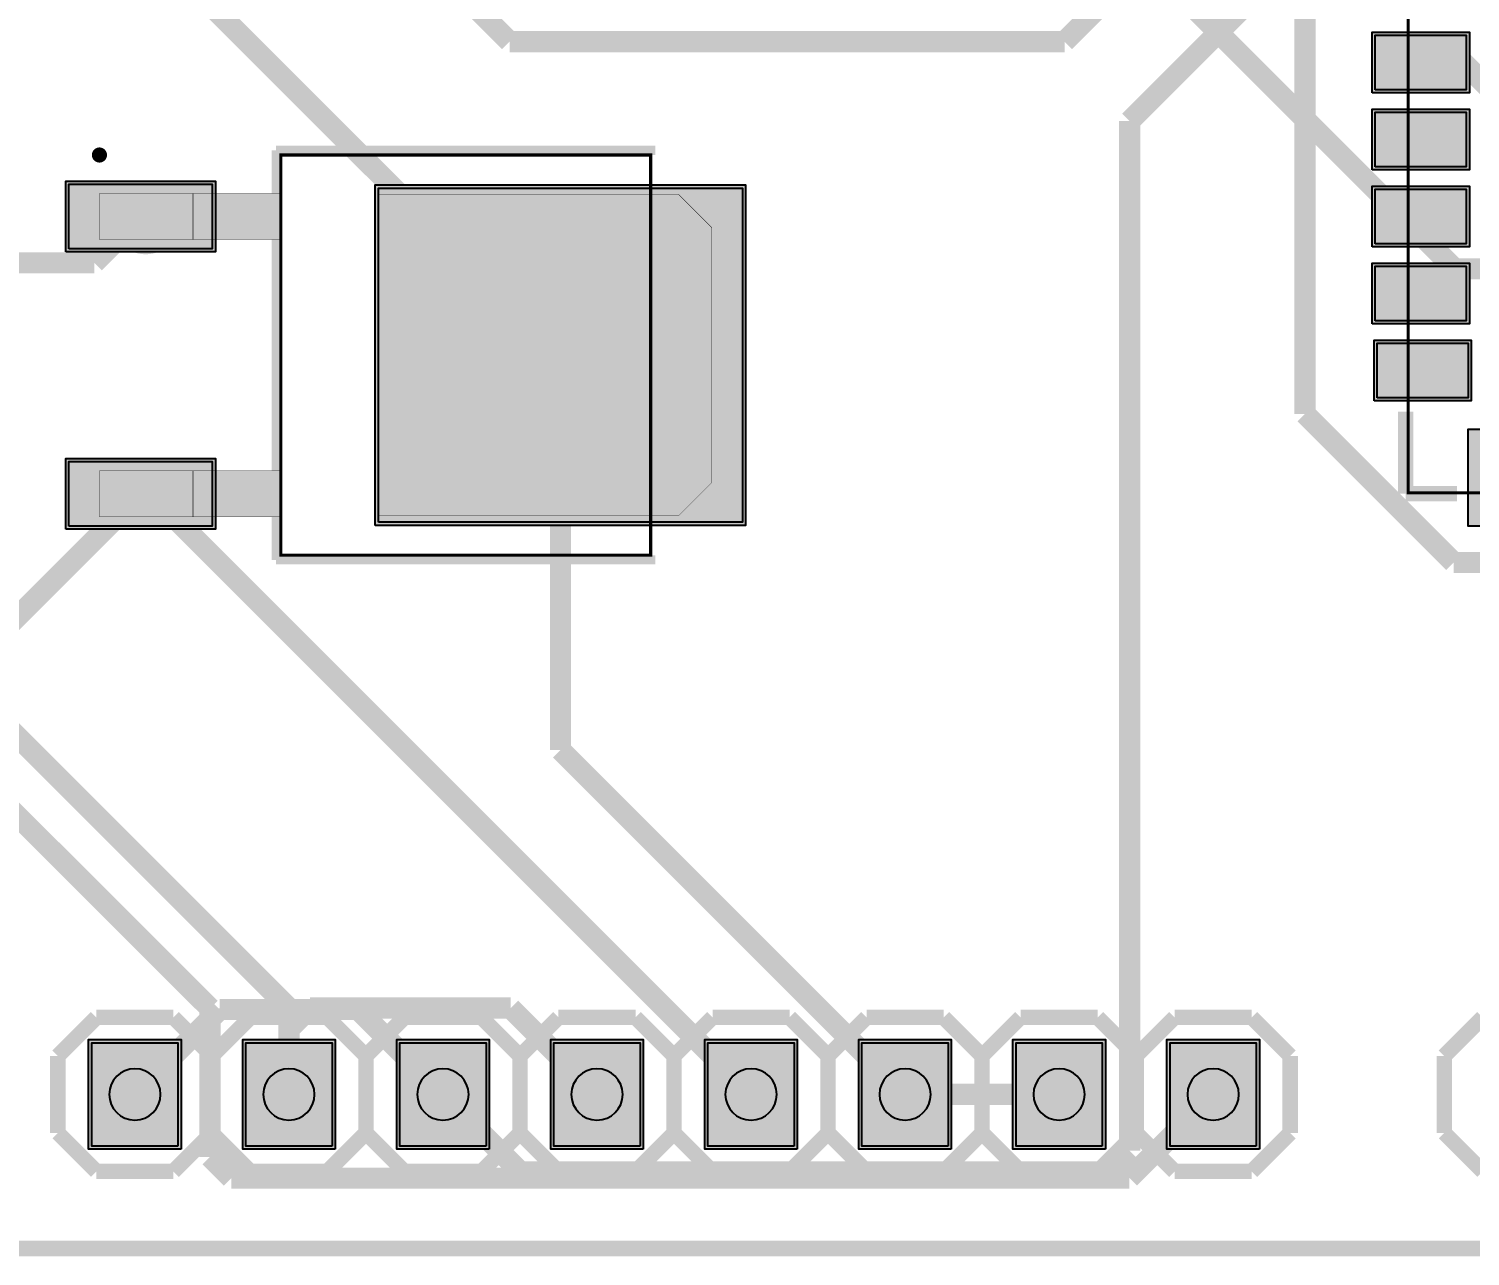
# Model space of a CAD drawing. Header units: millimetres. Extents: x 3.4 to 79.3, y -57 to -2.3.
# Drawn here: x 29.75 to 53.51, y -57.02 to -36.78 of the extents above; entities that cross this region are included whole.
import ezdxf

# ---------------------------------------------------------------- set-up
doc = ezdxf.new("R2010")
doc.units = ezdxf.units.MM
doc.header["$MEASUREMENT"] = 0
for name, color, linetype, true_color in [('Board-Outline-Layer', 7, 'Continuous', 0xff00ff), ('Bottom-Layer', 7, 'Continuous', 0x0000ff), ('Bottom-Paste-Mask-Layer', 7, 'Continuous', 0x800000), ('Bottom-Solder-Mask-Layer', 7, 'Continuous', 0xaa00ff), ('Component-Marking-Layer', 7, 'Continuous', 0x66ffcc), ('Component-Shape-Layer', 7, 'Continuous', 0x00cccc), ('Document-Layer', 7, 'Continuous', 0xffffff), ('Hole-Layer', 7, 'Continuous', 0x222222), ('Multi-Layer', 7, 'Continuous', 0xc0c0c0), ('Pin-Floating-Layer', 7, 'Continuous', 0xff99ff), ('Pin-Soldering-Layer', 7, 'Continuous', 0xcc9999), ('Top-Layer', 7, 'Continuous', 0xff0000), ('Top-Paste-Mask-Layer', 7, 'Continuous', 0x808080), ('Top-Silkscreen-Layer', 7, 'Continuous', 0xffcc00), ('Top-Solder-Mask-Layer', 7, 'Continuous', 0x800080)]:
    doc.layers.add(name, color=color, linetype=linetype, true_color=true_color)

msp = doc.modelspace()

# ---------------------------------------------------------------- hatches: boundary and pattern name
at = {"layer": 'Bottom-Layer'}
for points in [[(32.207, -55.21), (30.785, -55.21), (30.785, -53.503), (32.207, -53.503)], [(34.747, -55.21), (33.325, -55.21), (33.325, -53.503), (34.747, -53.503)], [(37.287, -55.21), (35.865, -55.21), (35.865, -53.503), (37.287, -53.503)], [(39.827, -55.21), (38.405, -55.21), (38.405, -53.503), (39.827, -53.503)], [(42.367, -55.21), (40.945, -55.21), (40.945, -53.503), (42.367, -53.503)], [(44.907, -55.21), (43.485, -55.21), (43.485, -53.503), (44.907, -53.503)], [(47.447, -55.21), (46.025, -55.21), (46.025, -53.503), (47.447, -53.503)], [(49.987, -55.21), (48.565, -55.21), (48.565, -53.503), (49.987, -53.503)]]:
    msp.add_hatch(color=256, dxfattribs=at).paths.add_polyline_path(points)
at = {"layer": 'Bottom-Paste-Mask-Layer'}
for points in [[(32.207, -55.21), (30.785, -55.21), (30.785, -53.503), (32.207, -53.503)], [(34.747, -55.21), (33.325, -55.21), (33.325, -53.503), (34.747, -53.503)], [(37.287, -55.21), (35.865, -55.21), (35.865, -53.503), (37.287, -53.503)], [(39.827, -55.21), (38.405, -55.21), (38.405, -53.503), (39.827, -53.503)], [(42.367, -55.21), (40.945, -55.21), (40.945, -53.503), (42.367, -53.503)], [(44.907, -55.21), (43.485, -55.21), (43.485, -53.503), (44.907, -53.503)], [(47.447, -55.21), (46.025, -55.21), (46.025, -53.503), (47.447, -53.503)], [(49.987, -55.21), (48.565, -55.21), (48.565, -53.503), (49.987, -53.503)]]:
    msp.add_hatch(color=256, dxfattribs=at).paths.add_polyline_path(points)
at = {"layer": 'Bottom-Solder-Mask-Layer'}
for points in [[(32.258, -55.261), (30.734, -55.261), (30.734, -53.452), (32.258, -53.452)], [(34.798, -55.261), (33.274, -55.261), (33.274, -53.452), (34.798, -53.452)], [(37.338, -55.261), (35.814, -55.261), (35.814, -53.452), (37.338, -53.452)], [(39.878, -55.261), (38.354, -55.261), (38.354, -53.452), (39.878, -53.452)], [(42.418, -55.261), (40.894, -55.261), (40.894, -53.452), (42.418, -53.452)], [(44.958, -55.261), (43.434, -55.261), (43.434, -53.452), (44.958, -53.452)], [(47.498, -55.261), (45.974, -55.261), (45.974, -53.452), (47.498, -53.452)], [(50.038, -55.261), (48.514, -55.261), (48.514, -53.452), (50.038, -53.452)]]:
    msp.add_hatch(color=256, dxfattribs=at).paths.add_polyline_path(points)
at = {"layer": 'Component-Marking-Layer'}
msp.add_hatch(color=256, dxfattribs=at).paths.add_polyline_path([(30.852, -38.864, 1), (30.972, -38.864, 1)])
msp.add_hatch(color=256, dxfattribs=at).paths.add_polyline_path([(30.852, -38.864, 1), (30.972, -38.864, 1)])
at = {"layer": 'Hole-Layer'}
for points in [[(31.072, -54.356, 1), (31.92, -54.356, 1)], [(33.612, -54.356, 1), (34.46, -54.356, 1)], [(36.152, -54.356, 1), (37, -54.356, 1)], [(38.692, -54.356, 1), (39.54, -54.356, 1)], [(41.232, -54.356, 1), (42.08, -54.356, 1)], [(43.772, -54.356, 1), (44.62, -54.356, 1)], [(46.312, -54.356, 1), (47.16, -54.356, 1)], [(48.852, -54.356, 1), (49.7, -54.356, 1)]]:
    msp.add_hatch(color=256, dxfattribs=at).paths.add_polyline_path(points)
at = {"layer": 'Multi-Layer'}
for points in [[(32.207, -55.21), (30.785, -55.21), (30.785, -53.503), (32.207, -53.503)], [(32.207, -55.21), (30.785, -55.21), (30.785, -53.503), (32.207, -53.503)], [(32.207, -55.21), (30.785, -55.21), (30.785, -53.503), (32.207, -53.503)], [(34.747, -55.21), (33.325, -55.21), (33.325, -53.503), (34.747, -53.503)], [(34.747, -55.21), (33.325, -55.21), (33.325, -53.503), (34.747, -53.503)], [(34.747, -55.21), (33.325, -55.21), (33.325, -53.503), (34.747, -53.503)], [(37.287, -55.21), (35.865, -55.21), (35.865, -53.503), (37.287, -53.503)], [(37.287, -55.21), (35.865, -55.21), (35.865, -53.503), (37.287, -53.503)], [(37.287, -55.21), (35.865, -55.21), (35.865, -53.503), (37.287, -53.503)], [(39.827, -55.21), (38.405, -55.21), (38.405, -53.503), (39.827, -53.503)], [(39.827, -55.21), (38.405, -55.21), (38.405, -53.503), (39.827, -53.503)], [(39.827, -55.21), (38.405, -55.21), (38.405, -53.503), (39.827, -53.503)], [(42.367, -55.21), (40.945, -55.21), (40.945, -53.503), (42.367, -53.503)], [(42.367, -55.21), (40.945, -55.21), (40.945, -53.503), (42.367, -53.503)], [(42.367, -55.21), (40.945, -55.21), (40.945, -53.503), (42.367, -53.503)], [(44.907, -55.21), (43.485, -55.21), (43.485, -53.503), (44.907, -53.503)], [(44.907, -55.21), (43.485, -55.21), (43.485, -53.503), (44.907, -53.503)], [(44.907, -55.21), (43.485, -55.21), (43.485, -53.503), (44.907, -53.503)], [(47.447, -55.21), (46.025, -55.21), (46.025, -53.503), (47.447, -53.503)], [(47.447, -55.21), (46.025, -55.21), (46.025, -53.503), (47.447, -53.503)], [(47.447, -55.21), (46.025, -55.21), (46.025, -53.503), (47.447, -53.503)], [(49.987, -55.21), (48.565, -55.21), (48.565, -53.503), (49.987, -53.503)], [(49.987, -55.21), (48.565, -55.21), (48.565, -53.503), (49.987, -53.503)], [(49.987, -55.21), (48.565, -55.21), (48.565, -53.503), (49.987, -53.503)]]:
    msp.add_hatch(color=256, dxfattribs=at).paths.add_polyline_path(points)
at = {"layer": 'Pin-Floating-Layer'}
for points in [[(32.452, -40.258), (33.911, -40.258), (33.911, -39.498), (32.452, -39.498)], [(32.452, -40.258), (33.911, -40.258), (33.911, -39.498), (32.452, -39.498)], [(32.452, -44.83), (33.911, -44.83), (33.911, -44.07), (32.452, -44.07)], [(32.452, -44.83), (33.911, -44.83), (33.911, -44.07), (32.452, -44.07)]]:
    msp.add_hatch(color=256, dxfattribs=at).paths.add_polyline_path(points)
at = {"layer": 'Pin-Soldering-Layer'}
for points in [[(53.39, -37.788), (52.49, -37.788), (52.49, -36.888), (53.39, -36.888)], [(53.39, -37.788), (52.49, -37.788), (52.49, -36.888), (53.39, -36.888)], [(53.39, -39.058), (52.49, -39.058), (52.49, -38.158), (53.39, -38.158)], [(53.39, -39.058), (52.49, -39.058), (52.49, -38.158), (53.39, -38.158)], [(53.39, -40.328), (52.49, -40.328), (52.49, -39.428), (53.39, -39.428)], [(53.39, -40.328), (52.49, -40.328), (52.49, -39.428), (53.39, -39.428)], [(30.912, -40.258), (32.462, -40.258), (32.462, -39.498), (30.912, -39.498)], [(30.912, -40.258), (32.462, -40.258), (32.462, -39.498), (30.912, -39.498)], [(35.512, -39.514), (40.462, -39.514), (41.012, -40.064), (41.012, -44.264), (40.462, -44.814), (35.512, -44.814)], [(35.512, -39.514), (40.462, -39.514), (41.012, -40.064), (41.012, -44.264), (40.462, -44.814), (35.512, -44.814)], [(53.39, -41.598), (52.49, -41.598), (52.49, -40.698), (53.39, -40.698)], [(53.39, -41.598), (52.49, -41.598), (52.49, -40.698), (53.39, -40.698)], [(53.39, -42.868), (52.49, -42.868), (52.49, -41.968), (53.39, -41.968)], [(53.39, -42.868), (52.49, -42.868), (52.49, -41.968), (53.39, -41.968)], [(30.912, -44.83), (32.462, -44.83), (32.462, -44.07), (30.912, -44.07)], [(30.912, -44.83), (32.462, -44.83), (32.462, -44.07), (30.912, -44.07)]]:
    msp.add_hatch(color=256, dxfattribs=at).paths.add_polyline_path(points)
at = {"layer": 'Top-Layer'}
for points in [[(51.95, -37.788), (51.95, -36.888), (53.45, -36.888), (53.45, -37.788)], [(51.95, -39.058), (51.95, -38.158), (53.45, -38.158), (53.45, -39.058)], [(30.408, -40.41), (30.408, -39.346), (32.772, -39.346), (32.772, -40.41)], [(35.512, -44.92), (35.512, -39.408), (41.516, -39.408), (41.516, -44.92)], [(51.95, -40.328), (51.95, -39.428), (53.45, -39.428), (53.45, -40.328)], [(51.95, -41.598), (51.95, -40.698), (53.45, -40.698), (53.45, -41.598)], [(51.98, -42.868), (51.98, -41.968), (53.48, -41.968), (53.48, -42.868)], [(30.408, -44.982), (30.408, -43.918), (32.772, -43.918), (32.772, -44.982)], [(32.207, -55.21), (30.785, -55.21), (30.785, -53.503), (32.207, -53.503)], [(34.747, -55.21), (33.325, -55.21), (33.325, -53.503), (34.747, -53.503)], [(37.287, -55.21), (35.865, -55.21), (35.865, -53.503), (37.287, -53.503)], [(39.827, -55.21), (38.405, -55.21), (38.405, -53.503), (39.827, -53.503)], [(42.367, -55.21), (40.945, -55.21), (40.945, -53.503), (42.367, -53.503)], [(44.907, -55.21), (43.485, -55.21), (43.485, -53.503), (44.907, -53.503)], [(47.447, -55.21), (46.025, -55.21), (46.025, -53.503), (47.447, -53.503)], [(49.987, -55.21), (48.565, -55.21), (48.565, -53.503), (49.987, -53.503)]]:
    msp.add_hatch(color=256, dxfattribs=at).paths.add_polyline_path(points)
at = {"layer": 'Top-Paste-Mask-Layer'}
for points in [[(51.95, -37.788), (51.95, -36.888), (53.45, -36.888), (53.45, -37.788)], [(51.95, -39.058), (51.95, -38.158), (53.45, -38.158), (53.45, -39.058)], [(30.408, -40.41), (30.408, -39.346), (32.772, -39.346), (32.772, -40.41)], [(35.512, -44.92), (35.512, -39.408), (41.516, -39.408), (41.516, -44.92)], [(51.95, -40.328), (51.95, -39.428), (53.45, -39.428), (53.45, -40.328)], [(51.95, -41.598), (51.95, -40.698), (53.45, -40.698), (53.45, -41.598)], [(51.98, -42.868), (51.98, -41.968), (53.48, -41.968), (53.48, -42.868)], [(30.408, -44.982), (30.408, -43.918), (32.772, -43.918), (32.772, -44.982)], [(32.207, -55.21), (30.785, -55.21), (30.785, -53.503), (32.207, -53.503)], [(34.747, -55.21), (33.325, -55.21), (33.325, -53.503), (34.747, -53.503)], [(37.287, -55.21), (35.865, -55.21), (35.865, -53.503), (37.287, -53.503)], [(39.827, -55.21), (38.405, -55.21), (38.405, -53.503), (39.827, -53.503)], [(42.367, -55.21), (40.945, -55.21), (40.945, -53.503), (42.367, -53.503)], [(44.907, -55.21), (43.485, -55.21), (43.485, -53.503), (44.907, -53.503)], [(47.447, -55.21), (46.025, -55.21), (46.025, -53.503), (47.447, -53.503)], [(49.987, -55.21), (48.565, -55.21), (48.565, -53.503), (49.987, -53.503)]]:
    msp.add_hatch(color=256, dxfattribs=at).paths.add_polyline_path(points)
at = {"layer": 'Top-Solder-Mask-Layer'}
for points in [[(51.9, -37.838), (51.9, -36.838), (53.5, -36.838), (53.5, -37.838)], [(51.9, -39.108), (51.9, -38.108), (53.5, -38.108), (53.5, -39.108)], [(30.357, -40.461), (30.357, -39.295), (32.823, -39.295), (32.823, -40.461)], [(35.461, -44.971), (35.461, -39.357), (41.567, -39.357), (41.567, -44.971)], [(51.9, -40.378), (51.9, -39.378), (53.5, -39.378), (53.5, -40.378)], [(51.9, -41.648), (51.9, -40.648), (53.5, -40.648), (53.5, -41.648)], [(51.93, -42.918), (51.93, -41.918), (53.53, -41.918), (53.53, -42.918)], [(54.48, -44.983), (53.48, -44.983), (53.48, -43.383), (54.48, -43.383)], [(30.357, -45.033), (30.357, -43.867), (32.823, -43.867), (32.823, -45.033)], [(32.258, -55.261), (30.734, -55.261), (30.734, -53.452), (32.258, -53.452)], [(34.798, -55.261), (33.274, -55.261), (33.274, -53.452), (34.798, -53.452)], [(37.338, -55.261), (35.814, -55.261), (35.814, -53.452), (37.338, -53.452)], [(39.878, -55.261), (38.354, -55.261), (38.354, -53.452), (39.878, -53.452)], [(42.418, -55.261), (40.894, -55.261), (40.894, -53.452), (42.418, -53.452)], [(44.958, -55.261), (43.434, -55.261), (43.434, -53.452), (44.958, -53.452)], [(47.498, -55.261), (45.974, -55.261), (45.974, -53.452), (47.498, -53.452)], [(50.038, -55.261), (48.514, -55.261), (48.514, -53.452), (50.038, -53.452)]]:
    msp.add_hatch(color=256, dxfattribs=at).paths.add_polyline_path(points)

# ---------------------------------------------------------------- linework, layer by layer
at = {"layer": 'Board-Outline-Layer', "const_width": 0.254}
msp.add_lwpolyline([(68.072, -3.556), (3.51, -3.556), (3.51, -56.896), (69.596, -56.896), (69.596, -54.356), (72.136, -51.816), (72.136, -19.05), (69.596, -16.51), (69.596, -5.08)], close=True, dxfattribs=at)
at = {"layer": 'Bottom-Layer', "const_width": 0.35}
for points in [[(39.959, -27.441), (53.259, -40.741)], [(53.259, -40.741), (59.209, -40.741)], [(23.985, -44.186), (32.735, -52.936)], [(28.567, -47.463), (34.036, -52.932)], [(32.735, -52.936), (32.735, -55.386)], [(34.036, -53.282), (34.386, -52.932)], [(34.036, -52.932), (34.036, -53.282)], [(34.386, -52.932), (37.692, -52.932)], [(37.692, -52.932), (39.116, -54.356)], [(34.036, -53.282), (34.036, -54.356)], [(47.896, -55.736), (49.276, -54.356)], [(32.735, -55.386), (33.085, -55.736)], [(33.085, -55.736), (47.896, -55.736)]]:
    msp.add_lwpolyline(points, dxfattribs=at)
at = {"layer": 'Bottom-Layer'}
for points in [[(32.207, -55.21), (30.785, -55.21), (30.785, -53.503), (32.207, -53.503)], [(34.747, -55.21), (33.325, -55.21), (33.325, -53.503), (34.747, -53.503)], [(37.287, -55.21), (35.865, -55.21), (35.865, -53.503), (37.287, -53.503)], [(39.827, -55.21), (38.405, -55.21), (38.405, -53.503), (39.827, -53.503)], [(42.367, -55.21), (40.945, -55.21), (40.945, -53.503), (42.367, -53.503)], [(44.907, -55.21), (43.485, -55.21), (43.485, -53.503), (44.907, -53.503)], [(47.447, -55.21), (46.025, -55.21), (46.025, -53.503), (47.447, -53.503)], [(49.987, -55.21), (48.565, -55.21), (48.565, -53.503), (49.987, -53.503)]]:
    msp.add_lwpolyline(points, close=True, dxfattribs=at)
at = {"layer": 'Bottom-Paste-Mask-Layer'}
for points in [[(32.207, -55.21), (30.785, -55.21), (30.785, -53.503), (32.207, -53.503)], [(34.747, -55.21), (33.325, -55.21), (33.325, -53.503), (34.747, -53.503)], [(37.287, -55.21), (35.865, -55.21), (35.865, -53.503), (37.287, -53.503)], [(39.827, -55.21), (38.405, -55.21), (38.405, -53.503), (39.827, -53.503)], [(42.367, -55.21), (40.945, -55.21), (40.945, -53.503), (42.367, -53.503)], [(44.907, -55.21), (43.485, -55.21), (43.485, -53.503), (44.907, -53.503)], [(47.447, -55.21), (46.025, -55.21), (46.025, -53.503), (47.447, -53.503)], [(49.987, -55.21), (48.565, -55.21), (48.565, -53.503), (49.987, -53.503)]]:
    msp.add_lwpolyline(points, close=True, dxfattribs=at)
at = {"layer": 'Bottom-Solder-Mask-Layer'}
for points in [[(32.258, -55.261), (30.734, -55.261), (30.734, -53.452), (32.258, -53.452)], [(34.798, -55.261), (33.274, -55.261), (33.274, -53.452), (34.798, -53.452)], [(37.338, -55.261), (35.814, -55.261), (35.814, -53.452), (37.338, -53.452)], [(39.878, -55.261), (38.354, -55.261), (38.354, -53.452), (39.878, -53.452)], [(42.418, -55.261), (40.894, -55.261), (40.894, -53.452), (42.418, -53.452)], [(44.958, -55.261), (43.434, -55.261), (43.434, -53.452), (44.958, -53.452)], [(47.498, -55.261), (45.974, -55.261), (45.974, -53.452), (47.498, -53.452)], [(50.038, -55.261), (48.514, -55.261), (48.514, -53.452), (50.038, -53.452)]]:
    msp.add_lwpolyline(points, close=True, dxfattribs=at)
at = {"layer": 'Component-Marking-Layer', "const_width": 0.129}
msp.add_lwpolyline([(30.852, -38.864, 1), (30.972, -38.864), (30.972, -38.864, 1), (30.852, -38.864)], format="xyb", dxfattribs=at)
msp.add_lwpolyline([(30.852, -38.864, 1), (30.972, -38.864), (30.972, -38.864, 1), (30.852, -38.864)], format="xyb", dxfattribs=at)
at = {"layer": 'Component-Shape-Layer', "const_width": 0.0508}
for points in [[(52.49, -26.433), (77.99, -26.433), (77.99, -44.433), (52.49, -44.433)], [(52.49, -26.433), (77.99, -26.433), (77.99, -44.433), (52.49, -44.433)], [(33.901, -45.464), (40.001, -45.464), (40.001, -38.864), (33.901, -38.864)], [(33.901, -45.464), (40.001, -45.464), (40.001, -38.864), (33.901, -38.864)]]:
    msp.add_lwpolyline(points, close=True, dxfattribs=at)
at = {"layer": 'Document-Layer', "const_width": 0.6}
msp.add_lwpolyline([(31.375, -39.901, 1), (31.975, -39.901), (31.975, -39.901, 1), (31.375, -39.901)], format="xyb", dxfattribs=at)
msp.add_lwpolyline([(31.375, -39.901, 1), (31.975, -39.901), (31.975, -39.901, 1), (31.375, -39.901)], format="xyb", dxfattribs=at)
at = {"layer": 'Hole-Layer'}
msp.add_lwpolyline([(31.072, -54.356, 1), (31.92, -54.356, 1)], format="xyb", close=True, dxfattribs=at)
for points in [[(33.612, -54.356, 1), (34.46, -54.356), (34.46, -54.356, 1), (33.612, -54.356)], [(36.152, -54.356, 1), (37, -54.356), (37, -54.356, 1), (36.152, -54.356)], [(38.692, -54.356, 1), (39.54, -54.356), (39.54, -54.356, 1), (38.692, -54.356)], [(41.232, -54.356, 1), (42.08, -54.356), (42.08, -54.356, 1), (41.232, -54.356)], [(43.772, -54.356, 1), (44.62, -54.356), (44.62, -54.356, 1), (43.772, -54.356)], [(46.312, -54.356, 1), (47.16, -54.356), (47.16, -54.356, 1), (46.312, -54.356)], [(48.852, -54.356, 1), (49.7, -54.356), (49.7, -54.356, 1), (48.852, -54.356)]]:
    msp.add_lwpolyline(points, format="xyb", dxfattribs=at)
at = {"layer": 'Multi-Layer'}
for points in [[(32.207, -55.21), (30.785, -55.21), (30.785, -53.503), (32.207, -53.503)], [(32.207, -55.21), (30.785, -55.21), (30.785, -53.503), (32.207, -53.503)], [(32.207, -55.21), (30.785, -55.21), (30.785, -53.503), (32.207, -53.503)], [(34.747, -55.21), (33.325, -55.21), (33.325, -53.503), (34.747, -53.503)], [(34.747, -55.21), (33.325, -55.21), (33.325, -53.503), (34.747, -53.503)], [(34.747, -55.21), (33.325, -55.21), (33.325, -53.503), (34.747, -53.503)], [(37.287, -55.21), (35.865, -55.21), (35.865, -53.503), (37.287, -53.503)], [(37.287, -55.21), (35.865, -55.21), (35.865, -53.503), (37.287, -53.503)], [(37.287, -55.21), (35.865, -55.21), (35.865, -53.503), (37.287, -53.503)], [(39.827, -55.21), (38.405, -55.21), (38.405, -53.503), (39.827, -53.503)], [(39.827, -55.21), (38.405, -55.21), (38.405, -53.503), (39.827, -53.503)], [(39.827, -55.21), (38.405, -55.21), (38.405, -53.503), (39.827, -53.503)], [(42.367, -55.21), (40.945, -55.21), (40.945, -53.503), (42.367, -53.503)], [(42.367, -55.21), (40.945, -55.21), (40.945, -53.503), (42.367, -53.503)], [(42.367, -55.21), (40.945, -55.21), (40.945, -53.503), (42.367, -53.503)], [(44.907, -55.21), (43.485, -55.21), (43.485, -53.503), (44.907, -53.503)], [(44.907, -55.21), (43.485, -55.21), (43.485, -53.503), (44.907, -53.503)], [(44.907, -55.21), (43.485, -55.21), (43.485, -53.503), (44.907, -53.503)], [(47.447, -55.21), (46.025, -55.21), (46.025, -53.503), (47.447, -53.503)], [(47.447, -55.21), (46.025, -55.21), (46.025, -53.503), (47.447, -53.503)], [(47.447, -55.21), (46.025, -55.21), (46.025, -53.503), (47.447, -53.503)], [(49.987, -55.21), (48.565, -55.21), (48.565, -53.503), (49.987, -53.503)], [(49.987, -55.21), (48.565, -55.21), (48.565, -53.503), (49.987, -53.503)], [(49.987, -55.21), (48.565, -55.21), (48.565, -53.503), (49.987, -53.503)]]:
    msp.add_lwpolyline(points, close=True, dxfattribs=at)
at = {"layer": 'Pin-Floating-Layer', "const_width": 0.00508}
for points in [[(32.452, -40.258), (33.911, -40.258), (33.911, -39.498), (32.452, -39.498)], [(32.452, -40.258), (33.911, -40.258), (33.911, -39.498), (32.452, -39.498)], [(32.452, -44.83), (33.911, -44.83), (33.911, -44.07), (32.452, -44.07)], [(32.452, -44.83), (33.911, -44.83), (33.911, -44.07), (32.452, -44.07)]]:
    msp.add_lwpolyline(points, close=True, dxfattribs=at)
at = {"layer": 'Pin-Soldering-Layer', "const_width": 0.00508}
for points in [[(53.39, -37.788), (52.49, -37.788), (52.49, -36.888), (53.39, -36.888)], [(53.39, -37.788), (52.49, -37.788), (52.49, -36.888), (53.39, -36.888)], [(53.39, -39.058), (52.49, -39.058), (52.49, -38.158), (53.39, -38.158)], [(53.39, -39.058), (52.49, -39.058), (52.49, -38.158), (53.39, -38.158)], [(53.39, -40.328), (52.49, -40.328), (52.49, -39.428), (53.39, -39.428)], [(53.39, -40.328), (52.49, -40.328), (52.49, -39.428), (53.39, -39.428)], [(30.912, -40.258), (32.462, -40.258), (32.462, -39.498), (30.912, -39.498)], [(30.912, -40.258), (32.462, -40.258), (32.462, -39.498), (30.912, -39.498)], [(35.512, -39.514), (40.462, -39.514), (41.012, -40.064), (41.012, -44.264), (40.462, -44.814), (35.512, -44.814)], [(35.512, -39.514), (40.462, -39.514), (41.012, -40.064), (41.012, -44.264), (40.462, -44.814), (35.512, -44.814)], [(53.39, -41.598), (52.49, -41.598), (52.49, -40.698), (53.39, -40.698)], [(53.39, -41.598), (52.49, -41.598), (52.49, -40.698), (53.39, -40.698)], [(53.39, -42.868), (52.49, -42.868), (52.49, -41.968), (53.39, -41.968)], [(53.39, -42.868), (52.49, -42.868), (52.49, -41.968), (53.39, -41.968)], [(30.912, -44.83), (32.462, -44.83), (32.462, -44.07), (30.912, -44.07)], [(30.912, -44.83), (32.462, -44.83), (32.462, -44.07), (30.912, -44.07)]]:
    msp.add_lwpolyline(points, close=True, dxfattribs=at)
at = {"layer": 'Top-Layer', "const_width": 0.35}
for points in [[(50.79, -43.133), (50.79, -34.383)], [(37.674, -36.994), (35.224, -34.544)], [(31.73, -35.38), (38.514, -42.164)], [(48.225, -35.594), (46.825, -36.994)], [(49.999, -36.204), (47.899, -38.304)], [(46.825, -36.994), (37.674, -36.994)], [(52.7, -37.338), (53.4, -37.338)], [(53.4, -37.338), (56.9, -40.838)], [(47.899, -38.304), (47.899, -55.283)], [(30.826, -40.642), (31.59, -39.878)], [(25.65, -40.642), (30.826, -40.642)], [(38.514, -42.164), (38.514, -48.674)], [(53.24, -45.583), (50.79, -43.133)], [(28.669, -47.371), (31.59, -44.45)], [(31.59, -44.45), (31.75, -44.45)], [(31.75, -44.45), (41.656, -54.356)], [(57.09, -45.583), (53.24, -45.583)], [(38.514, -48.674), (44.196, -54.356)], [(32.896, -52.956), (31.496, -54.356)], [(35.176, -52.956), (32.896, -52.956)], [(36.576, -54.356), (35.176, -52.956)], [(37.853, -55.633), (36.576, -54.356)], [(44.196, -54.356), (46.736, -54.356)], [(47.899, -55.283), (47.549, -55.633)], [(47.549, -55.633), (37.853, -55.633)]]:
    msp.add_lwpolyline(points, dxfattribs=at)
at = {"layer": 'Top-Layer'}
for points in [[(51.95, -37.788), (51.95, -36.888), (53.45, -36.888), (53.45, -37.788)], [(51.95, -39.058), (51.95, -38.158), (53.45, -38.158), (53.45, -39.058)], [(30.408, -40.41), (30.408, -39.346), (32.772, -39.346), (32.772, -40.41)], [(35.512, -44.92), (35.512, -39.408), (41.516, -39.408), (41.516, -44.92)], [(51.95, -40.328), (51.95, -39.428), (53.45, -39.428), (53.45, -40.328)], [(51.95, -41.598), (51.95, -40.698), (53.45, -40.698), (53.45, -41.598)], [(51.98, -42.868), (51.98, -41.968), (53.48, -41.968), (53.48, -42.868)], [(30.408, -44.982), (30.408, -43.918), (32.772, -43.918), (32.772, -44.982)], [(32.207, -55.21), (30.785, -55.21), (30.785, -53.503), (32.207, -53.503)], [(34.747, -55.21), (33.325, -55.21), (33.325, -53.503), (34.747, -53.503)], [(37.287, -55.21), (35.865, -55.21), (35.865, -53.503), (37.287, -53.503)], [(39.827, -55.21), (38.405, -55.21), (38.405, -53.503), (39.827, -53.503)], [(42.367, -55.21), (40.945, -55.21), (40.945, -53.503), (42.367, -53.503)], [(44.907, -55.21), (43.485, -55.21), (43.485, -53.503), (44.907, -53.503)], [(47.447, -55.21), (46.025, -55.21), (46.025, -53.503), (47.447, -53.503)], [(49.987, -55.21), (48.565, -55.21), (48.565, -53.503), (49.987, -53.503)]]:
    msp.add_lwpolyline(points, close=True, dxfattribs=at)
at = {"layer": 'Top-Paste-Mask-Layer'}
for points in [[(51.95, -37.788), (51.95, -36.888), (53.45, -36.888), (53.45, -37.788)], [(51.95, -39.058), (51.95, -38.158), (53.45, -38.158), (53.45, -39.058)], [(30.408, -40.41), (30.408, -39.346), (32.772, -39.346), (32.772, -40.41)], [(35.512, -44.92), (35.512, -39.408), (41.516, -39.408), (41.516, -44.92)], [(51.95, -40.328), (51.95, -39.428), (53.45, -39.428), (53.45, -40.328)], [(51.95, -41.598), (51.95, -40.698), (53.45, -40.698), (53.45, -41.598)], [(51.98, -42.868), (51.98, -41.968), (53.48, -41.968), (53.48, -42.868)], [(30.408, -44.982), (30.408, -43.918), (32.772, -43.918), (32.772, -44.982)], [(32.207, -55.21), (30.785, -55.21), (30.785, -53.503), (32.207, -53.503)], [(34.747, -55.21), (33.325, -55.21), (33.325, -53.503), (34.747, -53.503)], [(37.287, -55.21), (35.865, -55.21), (35.865, -53.503), (37.287, -53.503)], [(39.827, -55.21), (38.405, -55.21), (38.405, -53.503), (39.827, -53.503)], [(42.367, -55.21), (40.945, -55.21), (40.945, -53.503), (42.367, -53.503)], [(44.907, -55.21), (43.485, -55.21), (43.485, -53.503), (44.907, -53.503)], [(47.447, -55.21), (46.025, -55.21), (46.025, -53.503), (47.447, -53.503)], [(49.987, -55.21), (48.565, -55.21), (48.565, -53.503), (49.987, -53.503)]]:
    msp.add_lwpolyline(points, close=True, dxfattribs=at)
at = {"layer": 'Top-Silkscreen-Layer'}
for points, const_width in [([(33.825, -45.54), (33.825, -38.788)], 0.152), ([(33.825, -38.788), (40.077, -38.788)], 0.152), ([(33.825, -45.54), (33.825, -38.788)], 0.152), ([(33.825, -38.788), (40.077, -38.788)], 0.152), ([(52.451, -43.099), (52.451, -44.45)], 0.254), ([(52.451, -43.099), (52.451, -44.45)], 0.254), ([(52.451, -44.45), (53.299, -44.45)], 0.254), ([(52.451, -44.45), (53.299, -44.45)], 0.254), ([(40.077, -45.54), (33.825, -45.54)], 0.152), ([(40.077, -45.54), (33.825, -45.54)], 0.152), ([(30.226, -53.721), (30.861, -53.086)], 0.254), ([(30.226, -53.721), (30.861, -53.086)], 0.254), ([(30.861, -53.086), (32.131, -53.086)], 0.254), ([(30.861, -53.086), (32.131, -53.086)], 0.254), ([(32.131, -53.086), (32.766, -53.721)], 0.254), ([(32.131, -53.086), (32.766, -53.721)], 0.254), ([(32.766, -53.721), (33.401, -53.086)], 0.254), ([(32.766, -53.721), (33.401, -53.086)], 0.254), ([(33.401, -53.086), (34.671, -53.086)], 0.254), ([(33.401, -53.086), (34.671, -53.086)], 0.254), ([(34.671, -53.086), (35.306, -53.721)], 0.254), ([(34.671, -53.086), (35.306, -53.721)], 0.254), ([(35.306, -53.721), (35.941, -53.086)], 0.254), ([(35.306, -53.721), (35.941, -53.086)], 0.254), ([(35.941, -53.086), (37.211, -53.086)], 0.254), ([(35.941, -53.086), (37.211, -53.086)], 0.254), ([(37.211, -53.086), (37.846, -53.721)], 0.254), ([(37.211, -53.086), (37.846, -53.721)], 0.254), ([(37.846, -53.721), (38.481, -53.086)], 0.254), ([(37.846, -53.721), (38.481, -53.086)], 0.254), ([(38.481, -53.086), (39.751, -53.086)], 0.254), ([(38.481, -53.086), (39.751, -53.086)], 0.254), ([(39.751, -53.086), (40.386, -53.721)], 0.254), ([(39.751, -53.086), (40.386, -53.721)], 0.254), ([(40.386, -53.721), (41.021, -53.086)], 0.254), ([(40.386, -53.721), (41.021, -53.086)], 0.254), ([(41.021, -53.086), (42.291, -53.086)], 0.254), ([(41.021, -53.086), (42.291, -53.086)], 0.254), ([(42.291, -53.086), (42.926, -53.721)], 0.254), ([(42.291, -53.086), (42.926, -53.721)], 0.254), ([(42.926, -53.721), (43.561, -53.086)], 0.254), ([(42.926, -53.721), (43.561, -53.086)], 0.254), ([(43.561, -53.086), (44.831, -53.086)], 0.254), ([(43.561, -53.086), (44.831, -53.086)], 0.254), ([(44.831, -53.086), (45.466, -53.721)], 0.254), ([(44.831, -53.086), (45.466, -53.721)], 0.254), ([(45.466, -53.721), (46.101, -53.086)], 0.254), ([(45.466, -53.721), (46.101, -53.086)], 0.254), ([(46.101, -53.086), (47.371, -53.086)], 0.254), ([(46.101, -53.086), (47.371, -53.086)], 0.254), ([(47.371, -53.086), (48.006, -53.721)], 0.254), ([(47.371, -53.086), (48.006, -53.721)], 0.254), ([(48.006, -53.721), (48.641, -53.086)], 0.254), ([(48.006, -53.721), (48.641, -53.086)], 0.254), ([(48.641, -53.086), (49.911, -53.086)], 0.254), ([(48.641, -53.086), (49.911, -53.086)], 0.254), ([(49.911, -53.086), (50.546, -53.721)], 0.254), ([(49.911, -53.086), (50.546, -53.721)], 0.254), ([(53.086, -53.721), (53.721, -53.086)], 0.254), ([(53.086, -53.721), (53.721, -53.086)], 0.254), ([(30.226, -54.991), (30.226, -53.721)], 0.254), ([(30.226, -54.991), (30.226, -53.721)], 0.254), ([(32.766, -53.721), (32.766, -54.991)], 0.254), ([(32.766, -53.721), (32.766, -54.991)], 0.254), ([(35.306, -53.721), (35.306, -54.991)], 0.254), ([(35.306, -53.721), (35.306, -54.991)], 0.254), ([(37.846, -53.721), (37.846, -54.991)], 0.254), ([(37.846, -53.721), (37.846, -54.991)], 0.254), ([(40.386, -53.721), (40.386, -54.991)], 0.254), ([(40.386, -53.721), (40.386, -54.991)], 0.254), ([(42.926, -53.721), (42.926, -54.991)], 0.254), ([(42.926, -53.721), (42.926, -54.991)], 0.254), ([(45.466, -54.991), (45.466, -53.721)], 0.254), ([(45.466, -54.991), (45.466, -53.721)], 0.254), ([(48.006, -53.721), (48.006, -54.991)], 0.254), ([(48.006, -53.721), (48.006, -54.991)], 0.254), ([(50.546, -53.721), (50.546, -54.991)], 0.254), ([(50.546, -53.721), (50.546, -54.991)], 0.254), ([(53.086, -54.991), (53.086, -53.721)], 0.254), ([(53.086, -54.991), (53.086, -53.721)], 0.254), ([(30.861, -55.626), (30.226, -54.991)], 0.254), ([(30.861, -55.626), (30.226, -54.991)], 0.254), ([(32.766, -54.991), (32.131, -55.626)], 0.254), ([(32.766, -54.991), (32.131, -55.626)], 0.254), ([(33.401, -55.626), (32.766, -54.991)], 0.254), ([(33.401, -55.626), (32.766, -54.991)], 0.254), ([(35.306, -54.991), (34.671, -55.626)], 0.254), ([(35.306, -54.991), (34.671, -55.626)], 0.254), ([(35.941, -55.626), (35.306, -54.991)], 0.254), ([(35.941, -55.626), (35.306, -54.991)], 0.254), ([(37.846, -54.991), (37.211, -55.626)], 0.254), ([(37.846, -54.991), (37.211, -55.626)], 0.254), ([(38.481, -55.626), (37.846, -54.991)], 0.254), ([(38.481, -55.626), (37.846, -54.991)], 0.254), ([(40.386, -54.991), (39.751, -55.626)], 0.254), ([(40.386, -54.991), (39.751, -55.626)], 0.254), ([(41.021, -55.626), (40.386, -54.991)], 0.254), ([(41.021, -55.626), (40.386, -54.991)], 0.254), ([(42.926, -54.991), (42.291, -55.626)], 0.254), ([(42.926, -54.991), (42.291, -55.626)], 0.254), ([(43.561, -55.626), (42.926, -54.991)], 0.254), ([(43.561, -55.626), (42.926, -54.991)], 0.254), ([(45.466, -54.991), (44.831, -55.626)], 0.254), ([(45.466, -54.991), (44.831, -55.626)], 0.254), ([(46.101, -55.626), (45.466, -54.991)], 0.254), ([(46.101, -55.626), (45.466, -54.991)], 0.254), ([(48.006, -54.991), (47.371, -55.626)], 0.254), ([(48.006, -54.991), (47.371, -55.626)], 0.254), ([(48.641, -55.626), (48.006, -54.991)], 0.254), ([(48.641, -55.626), (48.006, -54.991)], 0.254), ([(50.546, -54.991), (49.911, -55.626)], 0.254), ([(50.546, -54.991), (49.911, -55.626)], 0.254), ([(53.721, -55.626), (53.086, -54.991)], 0.254), ([(53.721, -55.626), (53.086, -54.991)], 0.254), ([(32.131, -55.626), (30.861, -55.626)], 0.254), ([(32.131, -55.626), (30.861, -55.626)], 0.254), ([(34.671, -55.626), (33.401, -55.626)], 0.254), ([(34.671, -55.626), (33.401, -55.626)], 0.254), ([(37.211, -55.626), (35.941, -55.626)], 0.254), ([(37.211, -55.626), (35.941, -55.626)], 0.254), ([(39.751, -55.626), (38.481, -55.626)], 0.254), ([(39.751, -55.626), (38.481, -55.626)], 0.254), ([(42.291, -55.626), (41.021, -55.626)], 0.254), ([(42.291, -55.626), (41.021, -55.626)], 0.254), ([(44.831, -55.626), (43.561, -55.626)], 0.254), ([(44.831, -55.626), (43.561, -55.626)], 0.254), ([(47.371, -55.626), (46.101, -55.626)], 0.254), ([(47.371, -55.626), (46.101, -55.626)], 0.254), ([(49.911, -55.626), (48.641, -55.626)], 0.254), ([(49.911, -55.626), (48.641, -55.626)], 0.254), ([(68.606, -56.896), (4.547, -56.896)], 0.254), ([(68.606, -56.896), (4.547, -56.896)], 0.254)]:
    msp.add_lwpolyline(points, dxfattribs=dict(at, const_width=const_width))
at = {"layer": 'Top-Solder-Mask-Layer'}
for points in [[(51.9, -37.838), (51.9, -36.838), (53.5, -36.838), (53.5, -37.838)], [(51.9, -39.108), (51.9, -38.108), (53.5, -38.108), (53.5, -39.108)], [(30.357, -40.461), (30.357, -39.295), (32.823, -39.295), (32.823, -40.461)], [(35.461, -44.971), (35.461, -39.357), (41.567, -39.357), (41.567, -44.971)], [(51.9, -40.378), (51.9, -39.378), (53.5, -39.378), (53.5, -40.378)], [(51.9, -41.648), (51.9, -40.648), (53.5, -40.648), (53.5, -41.648)], [(51.93, -42.918), (51.93, -41.918), (53.53, -41.918), (53.53, -42.918)], [(54.48, -44.983), (53.48, -44.983), (53.48, -43.383), (54.48, -43.383)], [(30.357, -45.033), (30.357, -43.867), (32.823, -43.867), (32.823, -45.033)], [(32.258, -55.261), (30.734, -55.261), (30.734, -53.452), (32.258, -53.452)], [(34.798, -55.261), (33.274, -55.261), (33.274, -53.452), (34.798, -53.452)], [(37.338, -55.261), (35.814, -55.261), (35.814, -53.452), (37.338, -53.452)], [(39.878, -55.261), (38.354, -55.261), (38.354, -53.452), (39.878, -53.452)], [(42.418, -55.261), (40.894, -55.261), (40.894, -53.452), (42.418, -53.452)], [(44.958, -55.261), (43.434, -55.261), (43.434, -53.452), (44.958, -53.452)], [(47.498, -55.261), (45.974, -55.261), (45.974, -53.452), (47.498, -53.452)], [(50.038, -55.261), (48.514, -55.261), (48.514, -53.452), (50.038, -53.452)]]:
    msp.add_lwpolyline(points, close=True, dxfattribs=at)

doc.saveas('drawing.dxf')
